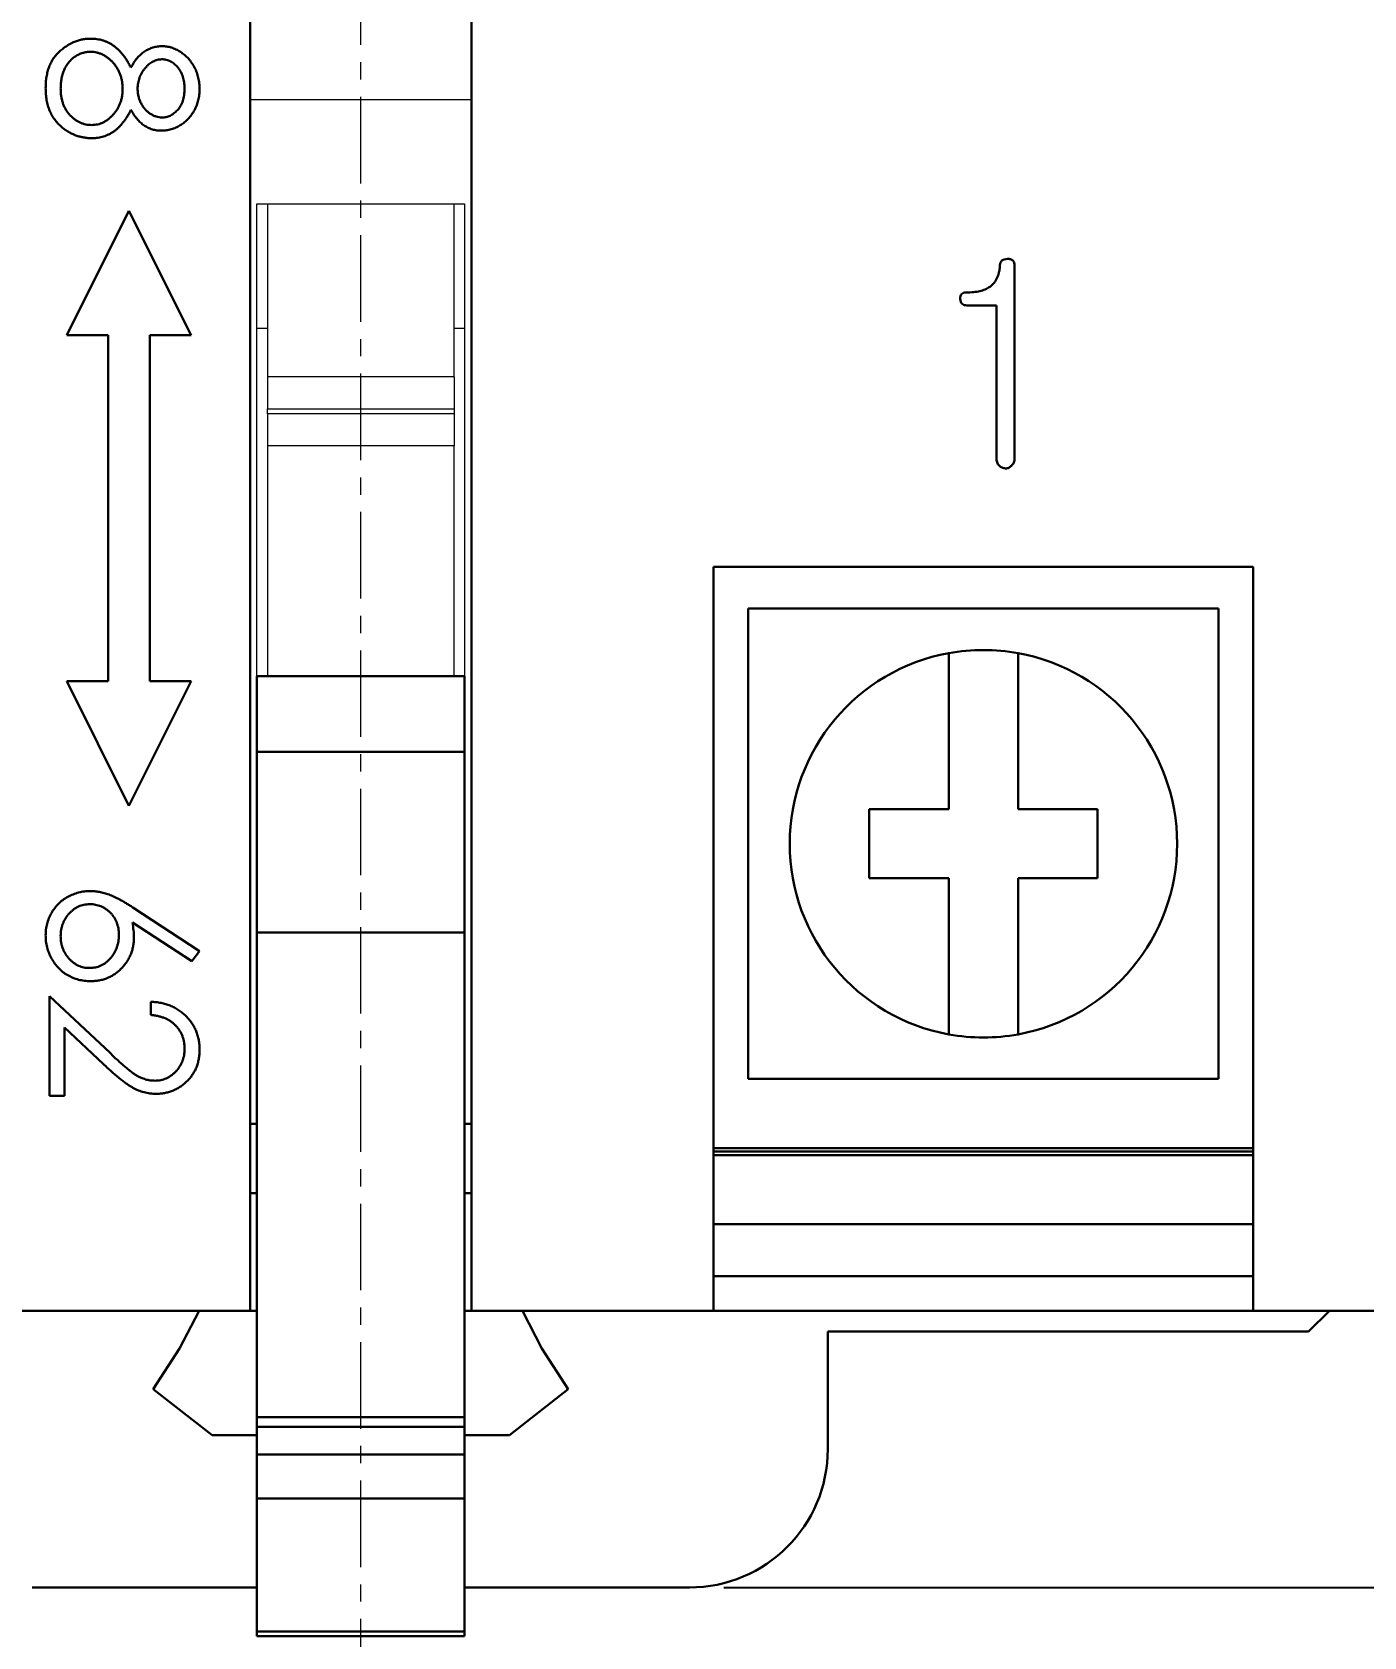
# Model space of a CAD drawing. Header units: millimetres. Extents: x 2473 to 2777, y 1336 to 1553.
# Drawn here: x 2604.77 to 2624.02, y 1377.84 to 1401.03 of the extents above; entities that cross this region are included whole.
import ezdxf

# ---------------------------------------------------------------- set-up
doc = ezdxf.new("R2010")
doc.units = ezdxf.units.MM
doc.linetypes.add('CENTER', pattern=[2, 1.25, -0.25, 0.25, -0.25])
for name, color, linetype, lineweight in [('Z_OM_CENTER', 4, 'CENTER', 13), ('Z_OM_OUTLINE', 7, 'Continuous', 30), ('Z_OM_THIN_LINE', 2, 'Continuous', 13)]:
    doc.layers.add(name, color=color, linetype=linetype, lineweight=lineweight)
doc.layers.add('Z_OM_DIM', color=3, linetype='Continuous')
doc.styles.get("Standard").update_dxf_attribs({"font": 'arial.ttf'})
doc.dimstyles.new('AUTONICS SPEC$0', dxfattribs={"dimtxt": 2.5, "dimasz": 1.2, "dimexe": 0.5, "dimexo": 0.5, "dimgap": 0.5, "dimtad": 1, "dimlfac": 0.5, "dimdsep": 46, "dimtxsty": 'Standard', "dimcen": 0, "dimclrd": 256, "dimclre": 256, "dimclrt": 2, "dimazin": 2, "dimtp": 0.1, "dimtm": 0.1, "dimtfac": 0.71, "dimtmove": 0, "dimatfit": 3, "dimfxl": 0, "dimlwd": -1, "dimlwe": -1, "dimarcsym": 0})

# ---------------------------------------------------------------- blocks, each defined once
blk = doc.blocks.new('*D17')
at = {"layer": 'Defpoints', "color": 0}
for p in [(2584.525, 1383.55), (2634.525, 1383.55), (2634.525, 1364.935)]:
    blk.add_point(p, dxfattribs=at)
at = {"layer": 'Z_OM_DIM'}
for p, q in [((2584.525, 1383.05), (2584.525, 1364.435)), ((2634.525, 1383.05), (2634.525, 1364.435)), ((2585.725, 1364.935), (2633.325, 1364.935))]:
    blk.add_line(p, q, dxfattribs=at)
for points in [[(2585.725, 1365.135), (2585.725, 1364.735), (2584.525, 1364.935)], [(2633.325, 1365.135), (2633.325, 1364.735), (2634.525, 1364.935)]]:
    blk.add_solid(points, dxfattribs=at)
at = {"layer": 'Z_OM_DIM', "color": 2, "insert": (2609.525, 1366.712), "char_height": 2.5, "attachment_point": 5}
blk.add_mtext('50', dxfattribs=at)
blk = doc.blocks.new('*D18')
at = {"layer": 'Defpoints', "color": 0}
for p in [(2589.525, 1417.55), (2629.525, 1417.55), (2629.525, 1369.401)]:
    blk.add_point(p, dxfattribs=at)
at = {"layer": 'Z_OM_DIM'}
for p, q in [((2589.525, 1417.05), (2589.525, 1368.901)), ((2629.525, 1417.05), (2629.525, 1368.901)), ((2590.725, 1369.401), (2628.325, 1369.401))]:
    blk.add_line(p, q, dxfattribs=at)
for points in [[(2590.725, 1369.601), (2590.725, 1369.201), (2589.525, 1369.401)], [(2628.325, 1369.601), (2628.325, 1369.201), (2629.525, 1369.401)]]:
    blk.add_solid(points, dxfattribs=at)
at = {"layer": 'Z_OM_DIM', "color": 2, "insert": (2609.525, 1371.177), "char_height": 2.5, "attachment_point": 5}
blk.add_mtext('40', dxfattribs=at)
blk = doc.blocks.new('*D20')
at = {"layer": 'Defpoints', "color": 0}
for p in [(2634.025, 1382.55), (2614.275, 1378.55), (2642.756, 1378.55)]:
    blk.add_point(p, dxfattribs=at)
at = {"layer": 'Z_OM_DIM'}
for p, q in [((2634.525, 1382.55), (2643.256, 1382.55)), ((2642.756, 1381.35), (2642.756, 1379.75)), ((2614.775, 1378.55), (2643.256, 1378.55))]:
    blk.add_line(p, q, dxfattribs=at)
for points in [[(2642.556, 1381.35), (2642.956, 1381.35), (2642.756, 1382.55)], [(2642.556, 1379.75), (2642.956, 1379.75), (2642.756, 1378.55)]]:
    blk.add_solid(points, dxfattribs=at)
at = {"layer": 'Z_OM_DIM', "color": 2, "insert": (2641.006, 1380.55), "char_height": 2.5, "attachment_point": 5, "rotation": 90}
blk.add_mtext('4', dxfattribs=at)

msp = doc.modelspace()

# ---------------------------------------------------------------- linework, layer by layer
at = {"layer": 'Z_OM_CENTER'}
msp.add_line((2609.525, 1374.845), (2609.525, 1459.974), dxfattribs=at)
at = {"layer": 'Z_OM_OUTLINE'}
for p, q in [((2607.925, 1405.253), (2607.925, 1383.55)), ((2611.125, 1383.55), (2611.125, 1405.253)), ((2606.175, 1398.45), (2605.275, 1396.65)), ((2607.075, 1396.65), (2606.175, 1398.45)), ((2618.975, 1394.87), (2618.975, 1397.655)), ((2618.287, 1397.08), (2618.714, 1397.08)), ((2618.714, 1397.08), (2618.714, 1394.876)), ((2605.275, 1396.65), (2605.875, 1396.65)), ((2605.875, 1396.65), (2605.875, 1391.65)), ((2606.475, 1391.65), (2606.475, 1396.65)), ((2606.475, 1396.65), (2607.075, 1396.65)), ((2622.425, 1393.3), (2614.625, 1393.3)), ((2614.625, 1393.3), (2614.625, 1383.55)), ((2622.425, 1383.55), (2622.425, 1393.3)), ((2615.125, 1392.7), (2615.125, 1385.9)), ((2615.125, 1392.7), (2621.925, 1392.7)), ((2621.925, 1392.7), (2621.925, 1385.9)), ((2605.275, 1391.65), (2606.175, 1389.85)), ((2605.875, 1391.65), (2605.275, 1391.65)), ((2606.175, 1389.85), (2607.075, 1391.65)), ((2607.075, 1391.65), (2606.475, 1391.65)), ((2611.025, 1391.723), (2608.025, 1391.723)), ((2608.025, 1390.627), (2608.025, 1391.723)), ((2611.025, 1390.627), (2611.025, 1391.723)), ((2618.025, 1391.029), (2618.025, 1389.8)), ((2619.025, 1389.8), (2619.025, 1391.029)), ((2608.025, 1390.627), (2611.025, 1390.627)), ((2608.025, 1388.018), (2608.025, 1390.627)), ((2611.025, 1388.018), (2611.025, 1390.627)), ((2616.875, 1389.8), (2616.875, 1388.8)), ((2618.025, 1389.8), (2616.875, 1389.8)), ((2620.175, 1389.8), (2619.025, 1389.8)), ((2620.175, 1388.8), (2620.175, 1389.8)), ((2616.875, 1388.8), (2618.025, 1388.8)), ((2618.025, 1388.8), (2618.025, 1387.571)), ((2619.025, 1388.8), (2620.175, 1388.8)), ((2619.025, 1387.571), (2619.025, 1388.8)), ((2606.23, 1388.38), (2607.195, 1387.748)), ((2607.081, 1387.602), (2606.225, 1388.161)), ((2608.025, 1388.018), (2611.025, 1388.018)), ((2608.025, 1382.018), (2608.025, 1388.018)), ((2611.025, 1382.018), (2611.025, 1388.018)), ((2607.195, 1387.748), (2607.081, 1387.602)), ((2605.025, 1385.658), (2605.025, 1387.097)), ((2605.025, 1387.097), (2605.901, 1386.276)), ((2606.49, 1386.825), (2606.49, 1387.015)), ((2605.807, 1386.114), (2605.242, 1386.643)), ((2605.242, 1386.643), (2605.242, 1385.658)), ((2615.125, 1385.9), (2621.925, 1385.9)), ((2605.242, 1385.658), (2605.025, 1385.658)), ((2608.025, 1385.25), (2607.925, 1385.25)), ((2611.125, 1385.25), (2611.025, 1385.25)), ((2622.425, 1384.902), (2614.625, 1384.902)), ((2622.425, 1384.85), (2614.625, 1384.85)), ((2622.425, 1384.8), (2614.625, 1384.8)), ((2608.025, 1384.25), (2607.925, 1384.25)), ((2611.125, 1384.25), (2611.025, 1384.25)), ((2614.625, 1383.8), (2622.425, 1383.8)), ((2607.925, 1383.55), (2607.925, 1382.55)), ((2611.125, 1382.55), (2611.125, 1383.55)), ((2614.625, 1383.55), (2614.625, 1382.55)), ((2622.425, 1382.55), (2622.425, 1383.55)), ((2614.625, 1383.05), (2622.425, 1383.05)), ((2607.925, 1382.55), (2604.425, 1382.55)), ((2607.925, 1382.55), (2608.025, 1382.55)), ((2611.025, 1382.55), (2611.125, 1382.55)), ((2614.625, 1382.55), (2611.125, 1382.55)), ((2614.625, 1382.55), (2622.425, 1382.55)), ((2624.625, 1382.55), (2622.425, 1382.55)), ((2623.225, 1382.25), (2623.525, 1382.55)), ((2623.225, 1382.25), (2616.275, 1382.25)), ((2616.275, 1382.25), (2616.275, 1380.55)), ((2608.025, 1381.016), (2608.025, 1382.018)), ((2611.025, 1382.018), (2611.025, 1381.016)), ((2607.375, 1380.75), (2606.525, 1381.417)), ((2611.675, 1380.75), (2612.525, 1381.417)), ((2608.025, 1381.012), (2608.025, 1381.016)), ((2608.025, 1381.012), (2611.025, 1381.012)), ((2608.025, 1380.874), (2608.025, 1381.012)), ((2608.025, 1380.874), (2611.025, 1380.874)), ((2608.025, 1380.473), (2608.025, 1380.874)), ((2611.025, 1381.012), (2611.025, 1381.016)), ((2611.025, 1380.874), (2611.025, 1381.012)), ((2611.025, 1380.473), (2611.025, 1380.874)), ((2607.375, 1380.75), (2608.025, 1380.75)), ((2611.025, 1380.75), (2611.675, 1380.75)), ((2608.025, 1380.473), (2611.025, 1380.473)), ((2608.025, 1379.835), (2608.025, 1380.473)), ((2611.025, 1379.835), (2611.025, 1380.473)), ((2608.025, 1379.835), (2611.025, 1379.835)), ((2608.025, 1379.481), (2608.025, 1379.835)), ((2611.025, 1379.481), (2611.025, 1379.835)), ((2608.025, 1378.739), (2608.025, 1379.481)), ((2611.025, 1379.481), (2611.025, 1378.739)), ((2608.025, 1378.55), (2604.775, 1378.55)), ((2608.025, 1377.912), (2608.025, 1378.739)), ((2611.025, 1377.912), (2611.025, 1378.739)), ((2614.275, 1378.55), (2611.025, 1378.55)), ((2608.025, 1377.912), (2611.025, 1377.912)), ((2608.025, 1377.845), (2608.025, 1377.912)), ((2608.025, 1377.845), (2611.025, 1377.845)), ((2611.025, 1377.912), (2611.025, 1377.845))]:
    msp.add_line(p, q, dxfattribs=at)
at = {"layer": 'Z_OM_OUTLINE', "flags": 128}
for points in [[(2606.525, 1381.417), (2606.907, 1382.006), (2607.187, 1382.55)], [(2612.525, 1381.417), (2612.142, 1382.006), (2611.862, 1382.55)]]:
    msp.add_lwpolyline(points, dxfattribs=at)
at = {"layer": 'Z_OM_OUTLINE'}
for centre, radius, start, end in [((2618.525, 1389.3), 2.8, 100.2866, 259.7134), ((2618.525, 1389.3), 2.8, 79.7134, 100.2866), ((2618.525, 1389.3), 2.8, 280.2866, 79.7134), ((2618.525, 1389.3), 2.8, 259.7134, 280.2866), ((2614.275, 1380.55), 2, 270, 0)]:
    msp.add_arc(centre, radius, start, end, dxfattribs=at)
for points, knots in [([(2604.97, 1400.22), (2604.971, 1400.249), (2604.972, 1400.304), (2604.981, 1400.384), (2604.998, 1400.46), (2605.019, 1400.53), (2605.048, 1400.594), (2605.084, 1400.653), (2605.125, 1400.707), (2605.173, 1400.755), (2605.225, 1400.797), (2605.278, 1400.835), (2605.332, 1400.865), (2605.388, 1400.892), (2605.445, 1400.912), (2605.504, 1400.926), (2605.563, 1400.934), (2605.603, 1400.936), (2605.624, 1400.936)], [0, 0, 0, 0, 0.078554, 0.152858, 0.223553, 0.290738, 0.355408, 0.418294, 0.48039, 0.543072, 0.604921, 0.664394, 0.721936, 0.778013, 0.833835, 0.888865, 0.944091, 1, 1, 1, 1]), ([(2605.624, 1400.936), (2605.638, 1400.936), (2605.668, 1400.935), (2605.711, 1400.93), (2605.753, 1400.923), (2605.795, 1400.912), (2605.835, 1400.898), (2605.874, 1400.881), (2605.912, 1400.861), (2605.948, 1400.838), (2605.984, 1400.811), (2606.018, 1400.78), (2606.052, 1400.747), (2606.084, 1400.708), (2606.116, 1400.667), (2606.146, 1400.621), (2606.176, 1400.571), (2606.194, 1400.537), (2606.204, 1400.519)], [0, 0, 0, 0, 0.0588485, 0.1163054, 0.1726599, 0.2287605, 0.2845557, 0.3407401, 0.3971085, 0.4542808, 0.5127523, 0.573448, 0.6364163, 0.7023888, 0.7715029, 0.844198, 0.9200767, 1, 1, 1, 1]), ([(2606.204, 1400.519), (2606.217, 1400.543), (2606.243, 1400.591), (2606.29, 1400.654), (2606.342, 1400.708), (2606.399, 1400.751), (2606.459, 1400.785), (2606.521, 1400.809), (2606.586, 1400.825), (2606.63, 1400.827), (2606.652, 1400.828)], [0, 0, 0, 0, 0.1458763, 0.2820157, 0.410969, 0.5347112, 0.6543962, 0.7701078, 0.884543, 1, 1, 1, 1]), ([(2606.652, 1400.828), (2606.675, 1400.827), (2606.72, 1400.825), (2606.788, 1400.809), (2606.854, 1400.782), (2606.919, 1400.747), (2606.98, 1400.702), (2607.035, 1400.649), (2607.082, 1400.588), (2607.123, 1400.52), (2607.156, 1400.447), (2607.178, 1400.37), (2607.193, 1400.289), (2607.195, 1400.235), (2607.195, 1400.207)], [0, 0, 0, 0, 0.0740604, 0.1488743, 0.2266737, 0.3081503, 0.3912005, 0.4739748, 0.5583406, 0.6454044, 0.733357, 0.8210873, 0.9092848, 1, 1, 1, 1]), ([(2605.617, 1400.746), (2605.598, 1400.745), (2605.56, 1400.744), (2605.505, 1400.731), (2605.451, 1400.71), (2605.399, 1400.681), (2605.351, 1400.645), (2605.308, 1400.601), (2605.272, 1400.551), (2605.241, 1400.494), (2605.217, 1400.432), (2605.2, 1400.365), (2605.189, 1400.293), (2605.188, 1400.243), (2605.187, 1400.218)], [0, 0, 0, 0, 0.0749255, 0.1491945, 0.2245771, 0.3027299, 0.3823548, 0.4612145, 0.542631, 0.6269606, 0.7143537, 0.8048319, 0.9000909, 1, 1, 1, 1]), ([(2606.083, 1400.206), (2606.083, 1400.224), (2606.082, 1400.261), (2606.075, 1400.316), (2606.064, 1400.367), (2606.049, 1400.417), (2606.029, 1400.464), (2606.005, 1400.509), (2605.977, 1400.551), (2605.944, 1400.591), (2605.909, 1400.627), (2605.871, 1400.659), (2605.833, 1400.686), (2605.792, 1400.708), (2605.751, 1400.725), (2605.708, 1400.737), (2605.663, 1400.745), (2605.633, 1400.746), (2605.617, 1400.746)], [0, 0, 0, 0, 0.071271, 0.139816, 0.206503, 0.271543, 0.336092, 0.399815, 0.464273, 0.529341, 0.593716, 0.655632, 0.7149, 0.772168, 0.828849, 0.885119, 0.942078, 1, 1, 1, 1]), ([(2606.649, 1400.638), (2606.638, 1400.637), (2606.616, 1400.636), (2606.584, 1400.63), (2606.553, 1400.62), (2606.522, 1400.606), (2606.492, 1400.588), (2606.463, 1400.566), (2606.435, 1400.539), (2606.407, 1400.509), (2606.382, 1400.477), (2606.36, 1400.443), (2606.342, 1400.407), (2606.326, 1400.371), (2606.315, 1400.332), (2606.306, 1400.293), (2606.301, 1400.252), (2606.3, 1400.224), (2606.3, 1400.21)], [0, 0, 0, 0, 0.054576, 0.10785, 0.16217, 0.217474, 0.274475, 0.334804, 0.398034, 0.465249, 0.53341, 0.600034, 0.665926, 0.731025, 0.796839, 0.863262, 0.930816, 1, 1, 1, 1]), ([(2606.978, 1400.218), (2606.978, 1400.233), (2606.977, 1400.262), (2606.973, 1400.304), (2606.965, 1400.345), (2606.955, 1400.384), (2606.941, 1400.421), (2606.924, 1400.455), (2606.905, 1400.488), (2606.882, 1400.519), (2606.857, 1400.546), (2606.831, 1400.571), (2606.803, 1400.591), (2606.775, 1400.609), (2606.745, 1400.621), (2606.714, 1400.631), (2606.682, 1400.637), (2606.66, 1400.638), (2606.649, 1400.638)], [0, 0, 0, 0, 0.075221, 0.147165, 0.216383, 0.283941, 0.350301, 0.414972, 0.479181, 0.544184, 0.607558, 0.667324, 0.725168, 0.781029, 0.834891, 0.889471, 0.944089, 1, 1, 1, 1]), ([(2605.203, 1399.658), (2605.184, 1399.675), (2605.147, 1399.709), (2605.1, 1399.766), (2605.059, 1399.829), (2605.027, 1399.897), (2605.001, 1399.97), (2604.983, 1400.049), (2604.973, 1400.133), (2604.971, 1400.191), (2604.97, 1400.22)], [0, 0, 0, 0, 0.1192835, 0.2370929, 0.354796, 0.4745763, 0.5974601, 0.7249262, 0.8588832, 1, 1, 1, 1]), ([(2605.187, 1400.218), (2605.188, 1400.198), (2605.188, 1400.16), (2605.195, 1400.103), (2605.206, 1400.05), (2605.22, 1400), (2605.239, 1399.953), (2605.263, 1399.909), (2605.289, 1399.868), (2605.321, 1399.831), (2605.356, 1399.798), (2605.392, 1399.768), (2605.429, 1399.743), (2605.468, 1399.723), (2605.508, 1399.708), (2605.55, 1399.696), (2605.593, 1399.689), (2605.622, 1399.688), (2605.637, 1399.688)], [0, 0, 0, 0, 0.076539, 0.149123, 0.218771, 0.28534, 0.350781, 0.414576, 0.477614, 0.540787, 0.602606, 0.662422, 0.720006, 0.775964, 0.831158, 0.886696, 0.942567, 1, 1, 1, 1]), ([(2605.637, 1399.688), (2605.652, 1399.689), (2605.68, 1399.69), (2605.722, 1399.696), (2605.763, 1399.708), (2605.803, 1399.726), (2605.841, 1399.747), (2605.878, 1399.773), (2605.914, 1399.804), (2605.948, 1399.84), (2605.98, 1399.878), (2606.008, 1399.919), (2606.03, 1399.962), (2606.05, 1400.007), (2606.065, 1400.054), (2606.075, 1400.103), (2606.082, 1400.154), (2606.082, 1400.188), (2606.083, 1400.206)], [0, 0, 0, 0, 0.057334, 0.113052, 0.169164, 0.225971, 0.283742, 0.343364, 0.406235, 0.471713, 0.538317, 0.603371, 0.667636, 0.732253, 0.797026, 0.863062, 0.930364, 1, 1, 1, 1]), ([(2606.3, 1400.21), (2606.3, 1400.192), (2606.302, 1400.157), (2606.311, 1400.104), (2606.327, 1400.052), (2606.348, 1400.003), (2606.375, 1399.957), (2606.406, 1399.916), (2606.442, 1399.881), (2606.482, 1399.851), (2606.524, 1399.827), (2606.567, 1399.809), (2606.61, 1399.799), (2606.639, 1399.797), (2606.654, 1399.797)], [0, 0, 0, 0, 0.089713, 0.178541, 0.266908, 0.356931, 0.445731, 0.530796, 0.614591, 0.698244, 0.779084, 0.855316, 0.928538, 1, 1, 1, 1]), ([(2607.195, 1400.207), (2607.195, 1400.18), (2607.193, 1400.127), (2607.178, 1400.049), (2607.155, 1399.974), (2607.122, 1399.903), (2607.081, 1399.837), (2607.033, 1399.779), (2606.979, 1399.727), (2606.918, 1399.684), (2606.853, 1399.65), (2606.786, 1399.625), (2606.716, 1399.61), (2606.67, 1399.608), (2606.646, 1399.607)], [0, 0, 0, 0, 0.0893862, 0.1762594, 0.2630042, 0.3498012, 0.4354314, 0.5192022, 0.601265, 0.684145, 0.7658684, 0.8449177, 0.9223003, 1, 1, 1, 1]), ([(2606.654, 1399.797), (2606.664, 1399.797), (2606.684, 1399.797), (2606.713, 1399.803), (2606.742, 1399.811), (2606.77, 1399.823), (2606.798, 1399.838), (2606.825, 1399.857), (2606.852, 1399.879), (2606.877, 1399.904), (2606.901, 1399.932), (2606.922, 1399.964), (2606.939, 1399.999), (2606.954, 1400.037), (2606.965, 1400.078), (2606.973, 1400.122), (2606.977, 1400.169), (2606.978, 1400.201), (2606.978, 1400.218)], [0, 0, 0, 0, 0.050877, 0.100984, 0.151695, 0.202988, 0.255805, 0.311371, 0.368807, 0.430023, 0.492497, 0.556592, 0.622183, 0.690346, 0.761503, 0.836437, 0.915529, 1, 1, 1, 1]), ([(2606.204, 1399.907), (2606.195, 1399.89), (2606.177, 1399.856), (2606.148, 1399.808), (2606.119, 1399.764), (2606.089, 1399.723), (2606.057, 1399.686), (2606.025, 1399.652), (2605.992, 1399.622), (2605.958, 1399.596), (2605.922, 1399.573), (2605.885, 1399.553), (2605.847, 1399.536), (2605.808, 1399.522), (2605.768, 1399.511), (2605.727, 1399.503), (2605.684, 1399.499), (2605.656, 1399.498), (2605.641, 1399.498)], [0, 0, 0, 0, 0.079014, 0.154585, 0.226862, 0.295893, 0.361596, 0.424657, 0.485332, 0.544011, 0.600974, 0.657857, 0.713988, 0.769479, 0.826138, 0.882891, 0.940704, 1, 1, 1, 1]), ([(2606.646, 1399.607), (2606.623, 1399.607), (2606.578, 1399.609), (2606.513, 1399.623), (2606.451, 1399.648), (2606.393, 1399.681), (2606.34, 1399.724), (2606.29, 1399.776), (2606.243, 1399.837), (2606.217, 1399.883), (2606.204, 1399.907)], [0, 0, 0, 0, 0.121933, 0.239469, 0.354795, 0.471503, 0.5923, 0.719236, 0.854858, 1, 1, 1, 1]), ([(2605.641, 1399.498), (2605.621, 1399.498), (2605.58, 1399.499), (2605.521, 1399.507), (2605.463, 1399.519), (2605.407, 1399.538), (2605.353, 1399.56), (2605.301, 1399.588), (2605.25, 1399.62), (2605.218, 1399.645), (2605.203, 1399.658)], [0, 0, 0, 0, 0.128164, 0.253685, 0.377344, 0.500524, 0.6229, 0.745827, 0.871389, 1, 1, 1, 1]), ([(2618.764, 1397.661), (2618.763, 1397.643), (2618.76, 1397.609), (2618.751, 1397.561), (2618.738, 1397.516), (2618.722, 1397.475), (2618.702, 1397.437), (2618.677, 1397.403), (2618.649, 1397.373), (2618.628, 1397.357), (2618.617, 1397.348)], [0, 0, 0, 0, 0.147436, 0.285065, 0.414169, 0.53719, 0.656218, 0.770789, 0.885069, 1, 1, 1, 1]), ([(2618.872, 1397.753), (2618.856, 1397.752), (2618.828, 1397.75), (2618.792, 1397.731), (2618.768, 1397.7), (2618.765, 1397.674), (2618.764, 1397.661)], [0, 0, 0, 0, 0.289521, 0.525828, 0.748892, 1, 1, 1, 1]), ([(2618.975, 1397.655), (2618.975, 1397.663), (2618.974, 1397.678), (2618.97, 1397.699), (2618.962, 1397.717), (2618.95, 1397.732), (2618.935, 1397.742), (2618.916, 1397.749), (2618.895, 1397.753), (2618.88, 1397.753), (2618.872, 1397.753)], [0, 0, 0, 0, 0.14554, 0.272646, 0.389851, 0.498221, 0.607282, 0.724967, 0.854805, 1, 1, 1, 1]), ([(2618.617, 1397.348), (2618.595, 1397.336), (2618.551, 1397.309), (2618.471, 1397.285), (2618.379, 1397.27), (2618.313, 1397.268), (2618.278, 1397.267)], [0, 0, 0, 0, 0.20942, 0.440535, 0.70366, 1, 1, 1, 1]), ([(2618.278, 1397.267), (2618.264, 1397.266), (2618.24, 1397.265), (2618.208, 1397.246), (2618.191, 1397.212), (2618.19, 1397.188), (2618.19, 1397.174)], [0, 0, 0, 0, 0.272194, 0.49636, 0.721399, 1, 1, 1, 1]), ([(2618.19, 1397.174), (2618.192, 1397.16), (2618.194, 1397.134), (2618.214, 1397.101), (2618.248, 1397.083), (2618.273, 1397.081), (2618.287, 1397.08)], [0, 0, 0, 0, 0.273372, 0.501306, 0.728495, 1, 1, 1, 1]), ([(2618.714, 1394.876), (2618.714, 1394.865), (2618.715, 1394.844), (2618.722, 1394.814), (2618.734, 1394.788), (2618.746, 1394.772), (2618.752, 1394.765)], [0, 0, 0, 0, 0.268935, 0.519703, 0.761882, 1, 1, 1, 1]), ([(2618.752, 1394.765), (2618.758, 1394.759), (2618.771, 1394.748), (2618.794, 1394.737), (2618.818, 1394.728), (2618.836, 1394.726), (2618.844, 1394.725)], [0, 0, 0, 0, 0.246445, 0.490195, 0.741495, 1, 1, 1, 1]), ([(2618.844, 1394.725), (2618.853, 1394.725), (2618.869, 1394.726), (2618.892, 1394.734), (2618.914, 1394.747), (2618.927, 1394.758), (2618.933, 1394.764)], [0, 0, 0, 0, 0.2474032, 0.4884706, 0.7379499, 1, 1, 1, 1]), ([(2618.933, 1394.764), (2618.94, 1394.771), (2618.952, 1394.785), (2618.966, 1394.81), (2618.973, 1394.839), (2618.975, 1394.86), (2618.975, 1394.87)], [0, 0, 0, 0, 0.240052, 0.478191, 0.730303, 1, 1, 1, 1]), ([(2618.025, 1392.055), (2618.025, 1392.052), (2618.025, 1392.045), (2618.025, 1391.953), (2618.025, 1391.746), (2618.025, 1391.459), (2618.025, 1391.205), (2618.025, 1391.06), (2618.025, 1391.029)], [0, 0, 0, 0, 0.097073, 0.305417, 0.514403, 0.725608, 0.940944, 1, 1, 1, 1]), ([(2619.025, 1391.029), (2619.025, 1391.066), (2619.025, 1391.226), (2619.025, 1391.498), (2619.025, 1391.79), (2619.025, 1391.985), (2619.025, 1392.051), (2619.025, 1392.054), (2619.025, 1392.055)], [0, 0, 0, 0, 0.069792, 0.302406, 0.524274, 0.739225, 0.950123, 1, 1, 1, 1]), ([(2604.97, 1387.975), (2604.971, 1388.004), (2604.973, 1388.06), (2604.989, 1388.143), (2605.016, 1388.223), (2605.053, 1388.299), (2605.099, 1388.369), (2605.154, 1388.432), (2605.217, 1388.487), (2605.289, 1388.533), (2605.366, 1388.57), (2605.446, 1388.596), (2605.53, 1388.614), (2605.586, 1388.615), (2605.615, 1388.616)], [0, 0, 0, 0, 0.084339, 0.167061, 0.249579, 0.33294, 0.416119, 0.49776, 0.580626, 0.664858, 0.749533, 0.832448, 0.915661, 1, 1, 1, 1]), ([(2605.615, 1388.616), (2605.637, 1388.615), (2605.681, 1388.614), (2605.749, 1388.604), (2605.817, 1388.587), (2605.876, 1388.569), (2605.924, 1388.55), (2605.962, 1388.533), (2606.003, 1388.514), (2606.044, 1388.492), (2606.088, 1388.468), (2606.134, 1388.44), (2606.181, 1388.412), (2606.213, 1388.39), (2606.23, 1388.38)], [0, 0, 0, 0, 0.097806, 0.199612, 0.305296, 0.415817, 0.474241, 0.537287, 0.603386, 0.674311, 0.74953, 0.828608, 0.912043, 1, 1, 1, 1]), ([(2605.607, 1388.426), (2605.593, 1388.426), (2605.565, 1388.425), (2605.523, 1388.418), (2605.484, 1388.408), (2605.445, 1388.393), (2605.409, 1388.374), (2605.374, 1388.351), (2605.341, 1388.323), (2605.31, 1388.291), (2605.281, 1388.257), (2605.256, 1388.221), (2605.235, 1388.182), (2605.217, 1388.142), (2605.204, 1388.1), (2605.194, 1388.057), (2605.189, 1388.011), (2605.188, 1387.981), (2605.187, 1387.965)], [0, 0, 0, 0, 0.061846, 0.121875, 0.180772, 0.239261, 0.298623, 0.358671, 0.420767, 0.485205, 0.550356, 0.613636, 0.676603, 0.739323, 0.802186, 0.866731, 0.932045, 1, 1, 1, 1]), ([(2606.029, 1387.981), (2606.028, 1387.998), (2606.027, 1388.029), (2606.022, 1388.076), (2606.012, 1388.119), (2605.998, 1388.161), (2605.981, 1388.2), (2605.96, 1388.237), (2605.935, 1388.272), (2605.906, 1388.303), (2605.875, 1388.332), (2605.841, 1388.357), (2605.806, 1388.378), (2605.77, 1388.396), (2605.731, 1388.41), (2605.691, 1388.419), (2605.65, 1388.425), (2605.622, 1388.426), (2605.607, 1388.426)], [0, 0, 0, 0, 0.0705963, 0.1385093, 0.2038019, 0.2669942, 0.3290589, 0.3911391, 0.453136, 0.5157686, 0.5779443, 0.6389453, 0.6983635, 0.7573063, 0.8164016, 0.8762722, 0.9368198, 1, 1, 1, 1]), ([(2606.225, 1388.161), (2606.231, 1388.124), (2606.243, 1388.051), (2606.245, 1387.977), (2606.246, 1387.942)], [0, 0, 0, 0, 0.512659, 1, 1, 1, 1]), ([(2605.619, 1387.314), (2605.589, 1387.315), (2605.531, 1387.317), (2605.446, 1387.333), (2605.365, 1387.36), (2605.289, 1387.397), (2605.22, 1387.444), (2605.157, 1387.5), (2605.102, 1387.565), (2605.055, 1387.639), (2605.018, 1387.718), (2604.99, 1387.801), (2604.973, 1387.887), (2604.971, 1387.946), (2604.97, 1387.975)], [0, 0, 0, 0, 0.085993, 0.169113, 0.250536, 0.331896, 0.41356, 0.494112, 0.576294, 0.660703, 0.74612, 0.83001, 0.914417, 1, 1, 1, 1]), ([(2605.187, 1387.965), (2605.188, 1387.949), (2605.189, 1387.918), (2605.194, 1387.873), (2605.204, 1387.829), (2605.217, 1387.787), (2605.235, 1387.747), (2605.256, 1387.709), (2605.281, 1387.672), (2605.31, 1387.638), (2605.341, 1387.606), (2605.374, 1387.579), (2605.409, 1387.555), (2605.446, 1387.537), (2605.484, 1387.522), (2605.523, 1387.511), (2605.565, 1387.505), (2605.593, 1387.504), (2605.607, 1387.504)], [0, 0, 0, 0, 0.067943, 0.133246, 0.19778, 0.260632, 0.323341, 0.386297, 0.450071, 0.51521, 0.579637, 0.641333, 0.701709, 0.76078, 0.819259, 0.878146, 0.938165, 1, 1, 1, 1]), ([(2605.607, 1387.504), (2605.622, 1387.504), (2605.65, 1387.505), (2605.691, 1387.512), (2605.732, 1387.522), (2605.77, 1387.538), (2605.807, 1387.558), (2605.842, 1387.582), (2605.875, 1387.611), (2605.906, 1387.643), (2605.935, 1387.679), (2605.96, 1387.717), (2605.981, 1387.756), (2605.998, 1387.798), (2606.012, 1387.841), (2606.022, 1387.886), (2606.027, 1387.933), (2606.028, 1387.965), (2606.029, 1387.981)], [0, 0, 0, 0, 0.061145, 0.120007, 0.178246, 0.236508, 0.294903, 0.354696, 0.416717, 0.480659, 0.545834, 0.609768, 0.672988, 0.73581, 0.799817, 0.86476, 0.93108, 1, 1, 1, 1]), ([(2606.246, 1387.942), (2606.245, 1387.92), (2606.244, 1387.878), (2606.235, 1387.816), (2606.221, 1387.756), (2606.201, 1387.699), (2606.176, 1387.644), (2606.145, 1387.592), (2606.107, 1387.542), (2606.065, 1387.496), (2606.019, 1387.453), (2605.97, 1387.416), (2605.918, 1387.384), (2605.863, 1387.359), (2605.805, 1387.338), (2605.745, 1387.324), (2605.683, 1387.315), (2605.64, 1387.314), (2605.619, 1387.314)], [0, 0, 0, 0, 0.065232, 0.128407, 0.19007, 0.250947, 0.311551, 0.372869, 0.435031, 0.49908, 0.5631, 0.62552, 0.686691, 0.747683, 0.80856, 0.87074, 0.93434, 1, 1, 1, 1]), ([(2618.025, 1387.571), (2618.025, 1387.481), (2618.025, 1387.271), (2618.025, 1386.968), (2618.025, 1386.727), (2618.025, 1386.574), (2618.025, 1386.555), (2618.025, 1386.545)], [0, 0, 0, 0, 0.168651, 0.396242, 0.614757, 0.799387, 1, 1, 1, 1]), ([(2619.025, 1386.545), (2619.025, 1386.545), (2619.025, 1386.546), (2619.025, 1386.587), (2619.025, 1386.74), (2619.025, 1386.992), (2619.025, 1387.283), (2619.025, 1387.483), (2619.025, 1387.571)], [0, 0, 0, 0, 0.0255, 0.200841, 0.411603, 0.62228, 0.835316, 1, 1, 1, 1]), ([(2606.49, 1387.015), (2606.515, 1387.014), (2606.565, 1387.011), (2606.637, 1387), (2606.706, 1386.984), (2606.771, 1386.961), (2606.833, 1386.932), (2606.892, 1386.897), (2606.947, 1386.857), (2606.998, 1386.811), (2607.044, 1386.761), (2607.085, 1386.707), (2607.119, 1386.65), (2607.147, 1386.591), (2607.168, 1386.528), (2607.184, 1386.463), (2607.194, 1386.395), (2607.195, 1386.348), (2607.195, 1386.325)], [0, 0, 0, 0, 0.068799, 0.135118, 0.199001, 0.261934, 0.323531, 0.385435, 0.447216, 0.510018, 0.572511, 0.633364, 0.693217, 0.752555, 0.812558, 0.873261, 0.935543, 1, 1, 1, 1]), ([(2606.978, 1386.335), (2606.978, 1386.351), (2606.977, 1386.384), (2606.971, 1386.431), (2606.962, 1386.477), (2606.947, 1386.52), (2606.929, 1386.562), (2606.907, 1386.6), (2606.881, 1386.638), (2606.851, 1386.672), (2606.817, 1386.704), (2606.78, 1386.733), (2606.739, 1386.757), (2606.696, 1386.779), (2606.649, 1386.795), (2606.599, 1386.809), (2606.545, 1386.82), (2606.509, 1386.823), (2606.49, 1386.825)], [0, 0, 0, 0, 0.064442, 0.126553, 0.186779, 0.245944, 0.30411, 0.361785, 0.420255, 0.479943, 0.540286, 0.600712, 0.661962, 0.724472, 0.788881, 0.856306, 0.926348, 1, 1, 1, 1]), ([(2605.901, 1386.276), (2605.921, 1386.256), (2605.961, 1386.217), (2606.02, 1386.163), (2606.074, 1386.114), (2606.124, 1386.071), (2606.17, 1386.033), (2606.212, 1386), (2606.25, 1385.973), (2606.294, 1385.944), (2606.348, 1385.917), (2606.413, 1385.893), (2606.481, 1385.878), (2606.526, 1385.876), (2606.549, 1385.875)], [0, 0, 0, 0, 0.110794, 0.212813, 0.306078, 0.390617, 0.467233, 0.534451, 0.593867, 0.644833, 0.736221, 0.825037, 0.911992, 1, 1, 1, 1]), ([(2606.549, 1385.875), (2606.564, 1385.876), (2606.592, 1385.876), (2606.634, 1385.883), (2606.674, 1385.893), (2606.713, 1385.908), (2606.75, 1385.927), (2606.786, 1385.95), (2606.82, 1385.977), (2606.852, 1386.008), (2606.882, 1386.042), (2606.908, 1386.078), (2606.929, 1386.116), (2606.947, 1386.156), (2606.961, 1386.198), (2606.971, 1386.242), (2606.977, 1386.288), (2606.978, 1386.319), (2606.978, 1386.335)], [0, 0, 0, 0, 0.061969, 0.122129, 0.180999, 0.240162, 0.299865, 0.359951, 0.421742, 0.486546, 0.551508, 0.614995, 0.67724, 0.739715, 0.803039, 0.866487, 0.931969, 1, 1, 1, 1]), ([(2607.195, 1386.325), (2607.195, 1386.302), (2607.194, 1386.256), (2607.185, 1386.189), (2607.17, 1386.126), (2607.15, 1386.066), (2607.123, 1386.01), (2607.09, 1385.957), (2607.053, 1385.907), (2607.009, 1385.862), (2606.961, 1385.82), (2606.911, 1385.784), (2606.859, 1385.754), (2606.804, 1385.729), (2606.748, 1385.709), (2606.689, 1385.695), (2606.628, 1385.687), (2606.587, 1385.686), (2606.566, 1385.685)], [0, 0, 0, 0, 0.06948, 0.136525, 0.200801, 0.263983, 0.325711, 0.387271, 0.449493, 0.512955, 0.576266, 0.637575, 0.697901, 0.757558, 0.816588, 0.876646, 0.937286, 1, 1, 1, 1]), ([(2606.566, 1385.685), (2606.537, 1385.686), (2606.478, 1385.688), (2606.392, 1385.706), (2606.309, 1385.733), (2606.242, 1385.766), (2606.188, 1385.799), (2606.144, 1385.828), (2606.096, 1385.863), (2606.045, 1385.903), (2605.99, 1385.949), (2605.932, 1385.999), (2605.87, 1386.054), (2605.829, 1386.093), (2605.807, 1386.114)], [0, 0, 0, 0, 0.098701, 0.195671, 0.29242, 0.391339, 0.444459, 0.504225, 0.570348, 0.642914, 0.72229, 0.807923, 0.90047, 1, 1, 1, 1])]:
    msp.add_open_spline(points, degree=3, knots=knots, dxfattribs=at)
at = {"layer": 'Z_OM_THIN_LINE'}
for p, q in [((2611.125, 1400.05), (2607.925, 1400.05)), ((2608.025, 1391.723), (2608.025, 1398.55)), ((2608.025, 1398.55), (2611.025, 1398.55)), ((2608.175, 1398.55), (2608.175, 1396.05)), ((2610.875, 1396.05), (2610.875, 1398.55)), ((2611.025, 1398.55), (2611.025, 1391.723)), ((2608.025, 1396.75), (2608.175, 1396.75)), ((2610.875, 1396.75), (2611.025, 1396.75)), ((2610.875, 1396.05), (2608.175, 1396.05)), ((2608.175, 1396.05), (2608.175, 1395.587)), ((2610.875, 1396.05), (2610.875, 1395.587)), ((2608.175, 1395.513), (2608.175, 1395.587)), ((2608.175, 1395.587), (2610.875, 1395.587)), ((2610.875, 1395.513), (2608.175, 1395.513)), ((2608.175, 1395.513), (2608.175, 1395.05)), ((2610.875, 1395.587), (2610.875, 1395.513)), ((2610.875, 1395.513), (2610.875, 1395.05)), ((2610.875, 1395.05), (2608.175, 1395.05)), ((2608.175, 1395.05), (2608.175, 1391.723)), ((2610.875, 1391.723), (2610.875, 1395.05))]:
    msp.add_line(p, q, dxfattribs=at)

# ---------------------------------------------------------------- dimensions: what is measured, and where the dimension line sits
at = {"layer": 'Z_OM_DIM'}
dim = msp.add_linear_dim(base=(2629.525, 1369.401), p1=(2589.525, 1417.55), p2=(2629.525, 1417.55), dimstyle='AUTONICS SPEC$0', override={"dimlfac": 1}, dxfattribs=at)
dim.commit()
dim.dimension.update_dxf_attribs({"geometry": '*D18', "text_midpoint": (2609.525, 1371.177)})
dim = msp.add_linear_dim(base=(2634.525, 1364.935), p1=(2584.525, 1383.55), p2=(2634.525, 1383.55), dimstyle='AUTONICS SPEC$0', override={"dimlfac": 1}, dxfattribs=at)
dim.commit()
dim.dimension.update_dxf_attribs({"geometry": '*D17', "text_midpoint": (2609.525, 1364.935), "dimtype": 160})
dim = msp.add_linear_dim(base=(2642.756, 1378.55), p1=(2634.025, 1382.55), p2=(2614.275, 1378.55), angle=90, dimstyle='AUTONICS SPEC$0', override={"dimlfac": 1}, dxfattribs=at)
dim.commit()
dim.dimension.update_dxf_attribs({"geometry": '*D20', "text_midpoint": (2641.006, 1380.55)})

doc.saveas('drawing.dxf')
